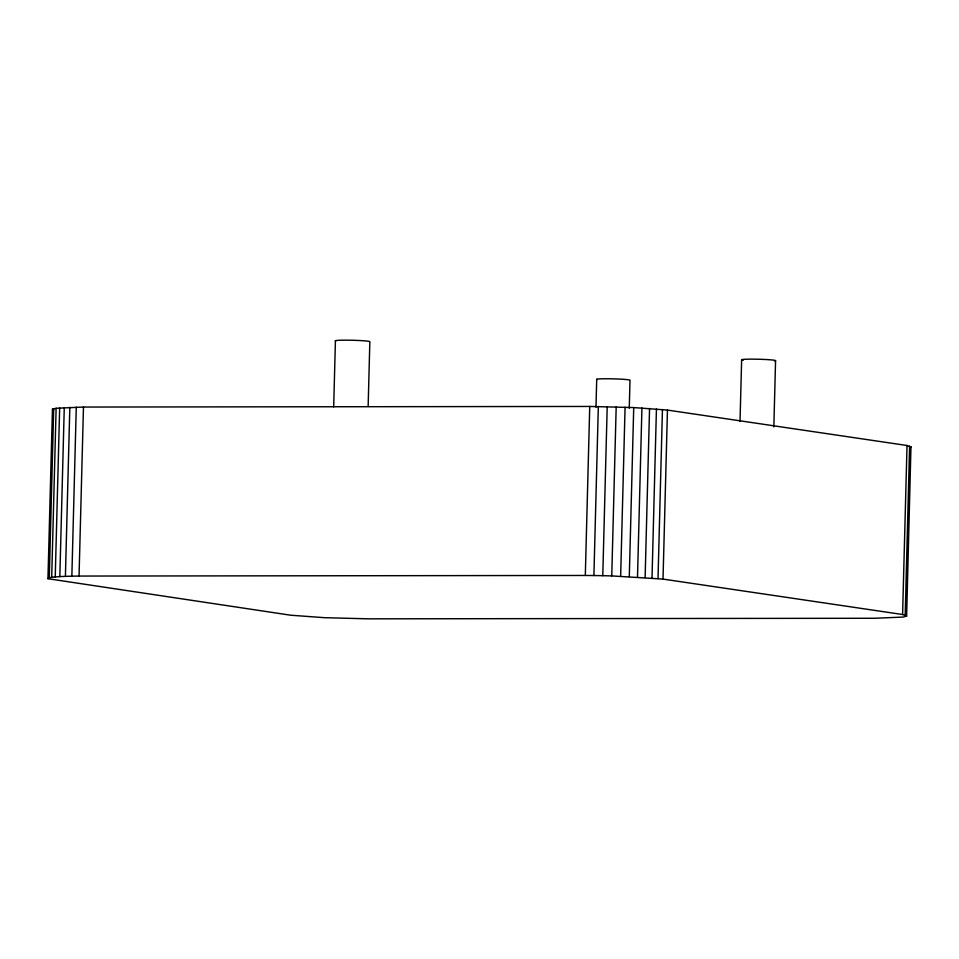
<?xml version="1.0" encoding="UTF-8"?>
<svg xmlns="http://www.w3.org/2000/svg" width="959" height="959" viewBox="0 0 959 959"><rect width="100%" height="100%" fill="white"/><g stroke="black" fill="none" stroke-linecap="round" stroke-linejoin="round"><path stroke-width="1.44" d="M910.966 446.618L906.627 616.146L903.03 617.069L874.8 618.267L368.244 618.831L324.622 617.692L290.769 615.222L47.95 578.709L52.445 409.181L56.125 408.282L83.469 407.048L589.737 406.448L633.719 407.575L667.452 410.08L907.022 445.503L911.05 447.134M47.95 578.709L49.281 577.726L53.704 408.714M49.281 577.726L51.702 577.306L56.125 408.282M51.702 577.306L55.238 576.922L59.662 407.911M55.238 576.922L59.83 576.611L64.265 407.587M59.83 576.611L65.404 576.359L69.827 407.335M65.404 576.359L71.853 576.179L76.276 407.155M71.853 576.179L79.046 576.059L83.469 407.048M333.684 406.868L335.422 340.721M368.148 406.448L369.838 341.788A17.274 0.995 1.5 0 0 351.785 340.241A17.274 0.995 1.5 0 0 335.638 340.996M79.046 576.059L585.314 575.46L589.737 406.448M595.983 407.227L596.714 379.296M585.314 575.46L593.909 575.532L598.332 406.52M593.909 575.532L602.779 575.688L607.203 406.676M906.627 616.146L902.599 614.515L663.017 579.092L611.758 575.915L616.181 406.904M620.653 576.215L625.076 407.203M629.26 408.246L629.991 380.327A16.699 0.959 1.5 0 0 612.537 378.829A16.699 0.959 1.5 0 0 596.93 379.56M629.296 576.587L633.719 407.575M637.507 577.006L641.931 407.995M645.131 577.474L649.555 408.462M652.012 577.989L656.436 408.978M658.018 578.529L662.441 409.517M663.017 579.092L667.452 410.08M740.024 421.421L741.643 359.697M773.841 426.875L775.567 360.74M902.599 614.515L907.022 445.503M905.188 615.079L909.611 446.067M52.445 409.181L53.488 410.236M602.779 575.688L611.758 575.915M743.213 360.236A17.022 0.983 1.5 0 1 757.766 359.217A17.022 0.983 1.5 0 1 774.632 360.968"/></g></svg>
